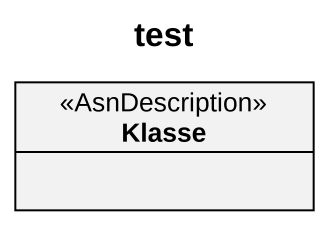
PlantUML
@startuml
title test
hide circle
hide empty members
class Klasse <<AsnDescription>>
@enduml
